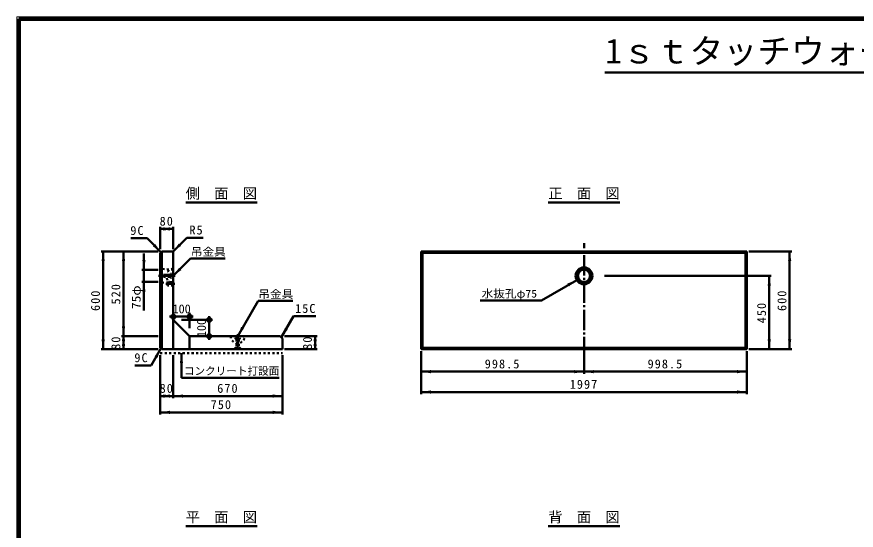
# Model space of a CAD drawing. Units: millimetres, scale not verified, with parts at other scales. Extents: x 100 to 4105, y 100 to 2870.
# Drawn here: x 100 to 2159, y 1611 to 2870 of the extents above; entities that cross this region are included whole.
import ezdxf
from ezdxf.enums import TextEntityAlignment as Align

# ---------------------------------------------------------------- set-up
doc = ezdxf.new("R2010")
doc.units = ezdxf.units.MM
doc.header["$LTSCALE"] = 5
doc.linetypes.add('USER1', pattern=[2.2, 1, -1.2])
doc.linetypes.add('USER2', pattern=[13.4, 10, -1.2, 1, -1.2])
doc.layers.add('V-nasSTD', color=7, linetype='Continuous', lineweight=50)
doc.styles.add('ＭＳ ゴシック', font='')
doc.styles.get('ＭＳ ゴシック').set_extended_font_data('MS Gothic')

msp = doc.modelspace()

# ---------------------------------------------------------------- hatches: boundary and pattern name
at = {"layer": 'V-nasSTD'}
for points in [[(475.842, 2349.779), (475.842, 2345.779), (451.842, 2349.779), (475.842, 2353.779)], [(459.842, 2349.779), (459.842, 2353.779), (483.842, 2349.779), (459.842, 2345.779)], [(436.672, 2309.949), (439.5, 2312.778), (453.642, 2292.979), (433.843, 2307.121)], [(500.227, 2311.164), (503.056, 2308.335), (483.257, 2294.193), (497.399, 2313.992)], [(311.842, 2270.779), (307.842, 2270.779), (311.842, 2294.779), (315.842, 2270.779)], [(361.842, 2270.779), (357.842, 2270.779), (361.842, 2294.779), (365.842, 2270.779)], [(1995.642, 2270.779), (1991.642, 2270.779), (1995.642, 2294.779), (1999.642, 2270.779)], [(411.842, 2273.779), (415.842, 2273.779), (411.842, 2249.779), (407.842, 2273.779)], [(500.813, 2251.749), (503.641, 2248.921), (483.842, 2234.779), (497.985, 2254.578)], [(1452.618, 2212.479), (1450.618, 2215.943), (1473.402, 2224.479), (1454.618, 2209.015)], [(1945.642, 2210.779), (1941.642, 2210.779), (1945.642, 2234.779), (1949.642, 2210.779)], [(411.842, 2195.779), (407.842, 2195.779), (411.842, 2219.779), (415.842, 2195.779)], [(361.842, 2110.779), (365.842, 2110.779), (361.842, 2086.779), (357.842, 2110.779)], [(653.842, 2107.563), (657.307, 2105.563), (641.842, 2086.779), (650.378, 2109.563)], [(760.842, 2104.563), (764.307, 2102.563), (748.842, 2083.779), (757.378, 2106.563)], [(361.842, 2062.779), (357.842, 2062.779), (361.842, 2086.779), (365.842, 2062.779)], [(831.842, 2062.779), (827.842, 2062.779), (831.842, 2086.779), (835.842, 2062.779)], [(311.842, 2078.779), (315.842, 2078.779), (311.842, 2054.779), (307.842, 2078.779)], [(361.842, 2078.779), (365.842, 2078.779), (361.842, 2054.779), (357.842, 2078.779)], [(831.842, 2078.779), (835.842, 2078.779), (831.842, 2054.779), (827.842, 2078.779)], [(1945.642, 2078.779), (1949.642, 2078.779), (1945.642, 2054.779), (1941.642, 2078.779)], [(1995.642, 2078.779), (1999.642, 2078.779), (1995.642, 2054.779), (1991.642, 2078.779)], [(441.642, 2035.794), (438.178, 2037.794), (453.642, 2056.579), (445.107, 2033.794)], [(503.842, 2020.979), (499.842, 2020.979), (503.842, 2044.979), (507.842, 2020.979)], [(1115.842, 1999.779), (1115.842, 1995.779), (1091.842, 1999.779), (1115.842, 2003.779)], [(1467.242, 1999.779), (1467.242, 2003.779), (1491.242, 1999.779), (1467.242, 1995.779)], [(1515.242, 1999.779), (1515.242, 1995.779), (1491.242, 1999.779), (1515.242, 2003.779)], [(1866.642, 1999.779), (1866.642, 2003.779), (1890.642, 1999.779), (1866.642, 1995.779)], [(475.842, 1939.979), (475.842, 1935.979), (451.842, 1939.979), (475.842, 1943.979)], [(459.842, 1939.979), (459.842, 1943.979), (483.842, 1939.979), (459.842, 1935.979)], [(507.842, 1939.979), (507.842, 1935.979), (483.842, 1939.979), (507.842, 1943.979)], [(727.842, 1939.979), (727.842, 1943.979), (751.842, 1939.979), (727.842, 1935.979)], [(1115.842, 1949.779), (1115.842, 1945.779), (1091.842, 1949.779), (1115.842, 1953.779)], [(1866.642, 1949.779), (1866.642, 1953.779), (1890.642, 1949.779), (1866.642, 1945.779)], [(475.842, 1899.979), (475.842, 1895.979), (451.842, 1899.979), (475.842, 1903.979)], [(727.842, 1899.979), (727.842, 1903.979), (751.842, 1899.979), (727.842, 1895.979)]]:
    msp.add_hatch(color=256, dxfattribs=at).paths.add_polyline_path(points)

# ---------------------------------------------------------------- linework, layer by layer
at = {"layer": 'V-nasSTD', "lineweight": 100}
for p, q in [((105, 2865), (105, 105)), ((4100, 2865), (105, 2865))]:
    msp.add_line(p, q, dxfattribs=at)
at = {"layer": 'V-nasSTD'}
for p, q in [((1542.628, 2733.465), (2662.372, 2733.465)), ((514.342, 2414.779), (689.342, 2414.779)), ((1403.742, 2414.779), (1578.742, 2414.779)), ((451.842, 2354.779), (451.842, 2299.779)), ((483.842, 2349.779), (451.842, 2349.779)), ((483.842, 2354.779), (483.842, 2299.779)), ((419.701, 2326.92), (379.701, 2326.92)), ((453.642, 2292.979), (419.701, 2326.92)), ((483.257, 2294.193), (517.198, 2328.134)), ((517.198, 2328.134), (557.198, 2328.134)), ((446.842, 2294.779), (306.842, 2294.779)), ((311.842, 2294.779), (311.842, 2054.779)), ((361.842, 2294.779), (361.842, 2086.779)), ((411.842, 2289.779), (411.842, 2249.779)), ((455.442, 2294.779), (451.842, 2291.179)), ((451.842, 2291.179), (451.842, 2058.379)), ((481.842, 2294.779), (455.442, 2294.779)), ((455.442, 2294.779), (455.442, 2054.779)), ((483.842, 2292.779), (483.842, 2054.779)), ((1091.842, 2294.779), (1091.842, 2054.779)), ((1890.642, 2294.779), (1091.842, 2294.779)), ((1091.842, 2294.779), (1095.442, 2291.179)), ((1095.442, 2291.179), (1095.442, 2058.379)), ((1887.042, 2291.179), (1095.442, 2291.179)), ((1887.042, 2291.179), (1890.642, 2294.779)), ((1887.042, 2058.379), (1887.042, 2291.179)), ((1890.642, 2054.779), (1890.642, 2294.779)), ((2000.642, 2294.779), (1895.642, 2294.779)), ((1995.642, 2294.779), (1995.642, 2054.779)), ((483.842, 2234.779), (526.269, 2277.205)), ((526.269, 2277.205), (611.269, 2277.205)), ((406.842, 2249.779), (446.842, 2249.779)), ((411.842, 2249.779), (411.842, 2219.779)), ((1386.8, 2174.479), (1473.402, 2224.479)), ((1950.642, 2234.779), (1541.642, 2234.779)), ((1945.642, 2234.779), (1945.642, 2054.779)), ((406.842, 2219.779), (446.842, 2219.779)), ((411.842, 2219.779), (411.842, 2149.779)), ((641.842, 2086.779), (691.842, 2173.381)), ((691.842, 2173.381), (776.842, 2173.381)), ((1236.8, 2174.479), (1386.8, 2174.479)), ((523.842, 2143.779), (523.842, 2106.779)), ((474.842, 2134.779), (532.842, 2134.779)), ((483.842, 2126.779), (523.842, 2086.779)), ((503.842, 2126.779), (579.842, 2126.779)), ((571.842, 2135.779), (571.842, 2077.779)), ((748.842, 2083.779), (778.842, 2135.74)), ((778.842, 2135.74), (833.842, 2135.74)), ((446.842, 2086.779), (356.842, 2086.779)), ((361.842, 2086.779), (361.842, 2054.779)), ((523.842, 2086.779), (745.842, 2086.779)), ((523.842, 2054.779), (523.842, 2086.779)), ((745.842, 2086.779), (751.842, 2080.779)), ((751.842, 2054.779), (751.842, 2080.779)), ((836.842, 2086.779), (756.842, 2086.779)), ((831.842, 2086.779), (831.842, 2054.779)), ((446.842, 2054.779), (306.842, 2054.779)), ((453.642, 2056.579), (429.642, 2015.01)), ((451.842, 2058.379), (455.442, 2054.779)), ((451.842, 1894.979), (451.842, 2039.979)), ((455.442, 2054.779), (751.842, 2054.779)), ((483.842, 1934.979), (483.842, 2039.979)), ((503.842, 1984.979), (503.842, 2044.979)), ((751.842, 1894.979), (751.842, 2039.979)), ((836.842, 2054.779), (756.842, 2054.779)), ((1095.442, 2058.379), (1091.842, 2054.779)), ((1091.842, 2054.779), (1890.642, 2054.779)), ((1091.842, 2049.779), (1091.842, 1944.779)), ((1095.442, 2058.379), (1887.042, 2058.379)), ((1491.242, 2049.779), (1491.242, 1994.779)), ((1887.042, 2058.379), (1890.642, 2054.779)), ((1890.642, 2049.779), (1890.642, 1944.779)), ((2000.642, 2054.779), (1895.642, 2054.779)), ((429.642, 2015.01), (389.642, 2015.01)), ((1091.842, 1999.779), (1491.242, 1999.779)), ((1491.242, 1999.779), (1890.642, 1999.779)), ((503.842, 1984.979), (743.842, 1984.979)), ((483.842, 1939.979), (451.842, 1939.979)), ((751.842, 1939.979), (483.842, 1939.979)), ((1091.842, 1949.779), (1890.642, 1949.779)), ((751.842, 1899.979), (451.842, 1899.979)), ((514.342, 1620.979), (689.342, 1620.979)), ((1403.742, 1620.979), (1578.742, 1620.979))]:
    msp.add_line(p, q, dxfattribs=at)
at = {"layer": 'V-nasSTD', "linetype": 'USER2'}
for p, q in [((1491.242, 2034.779), (1491.242, 2314.779)), ((487.842, 2234.779), (447.842, 2234.779)), ((488.842, 2234.779), (458.842, 2234.779)), ((465.842, 2214.779), (487.842, 2214.779)), ((641.842, 2091.779), (641.842, 2061.779))]:
    msp.add_line(p, q, dxfattribs=at)
at = {"layer": 'V-nasSTD', "linetype": 'USER1'}
for p, q in [((455.842, 2251.779), (451.842, 2255.379)), ((483.842, 2249.779), (455.842, 2251.779)), ((455.842, 2217.779), (455.842, 2251.779)), ((483.842, 2219.779), (483.842, 2249.779)), ((452.642, 2241.779), (452.642, 2227.779)), ((453.842, 2241.779), (452.642, 2241.779)), ((453.842, 2227.779), (452.642, 2227.779)), ((453.842, 2241.779), (455.842, 2237.579)), ((453.842, 2241.779), (453.842, 2227.779)), ((455.842, 2231.979), (453.842, 2227.779)), ((475.842, 2237.579), (455.842, 2237.579)), ((455.842, 2237.579), (455.842, 2231.979)), ((475.842, 2231.979), (455.842, 2231.979)), ((477.042, 2239.779), (475.842, 2237.579)), ((475.842, 2237.579), (475.842, 2231.979)), ((475.842, 2231.979), (477.042, 2229.779)), ((479.842, 2239.779), (477.042, 2239.779)), ((477.042, 2239.779), (477.042, 2229.779)), ((479.842, 2229.779), (477.042, 2229.779)), ((479.842, 2239.779), (479.842, 2229.779)), ((455.842, 2217.779), (451.842, 2214.179)), ((455.842, 2217.779), (483.842, 2219.779)), ((469.842, 2210.779), (469.842, 2218.779)), ((469.842, 2218.779), (483.842, 2218.779)), ((483.842, 2210.779), (469.842, 2210.779)), ((636.842, 2082.779), (646.842, 2082.779)), ((636.842, 2082.779), (636.842, 2079.979)), ((636.842, 2079.979), (639.042, 2078.779)), ((636.842, 2079.979), (646.842, 2079.979)), ((644.642, 2078.779), (646.842, 2079.979)), ((646.842, 2082.779), (646.842, 2079.979)), ((639.042, 2078.779), (639.042, 2058.779)), ((639.042, 2078.779), (644.642, 2078.779)), ((644.642, 2078.779), (644.642, 2058.779)), ((451.842, 2044.979), (751.842, 2044.979)), ((634.842, 2056.779), (639.042, 2058.779)), ((634.842, 2056.779), (634.842, 2055.579)), ((634.842, 2056.779), (648.842, 2056.779)), ((634.842, 2055.579), (648.842, 2055.579)), ((639.042, 2058.779), (644.642, 2058.779)), ((644.642, 2058.779), (648.842, 2056.779)), ((648.842, 2056.779), (648.842, 2055.579))]:
    msp.add_line(p, q, dxfattribs=at)
at = {"layer": 'V-nasSTD', "lineweight": 13}
msp.add_lwpolyline([(100, 100), (100, 2870), (4105, 2870), (4105, 100)], close=True, dxfattribs=at)
at = {"layer": 'V-nasSTD'}
for centre, radius in [((1491.242, 2234.779), 20.6), ((1491.242, 2234.779), 17), ((1491.242, 2234.779), 15), ((483.842, 2134.779), 5), ((523.842, 2134.779), 5), ((571.842, 2126.779), 5), ((571.842, 2086.779), 5)]:
    msp.add_circle(centre, radius, dxfattribs=at)
msp.add_arc((481.842, 2292.779), 2, 0, 90, dxfattribs=at)
at = {"layer": 'V-nasSTD', "linetype": 'USER1'}
for centre, start, end in [((483.842, 2234.779), 90, 270), ((641.842, 2086.779), 180, 0)]:
    msp.add_arc(centre, 17.2, start, end, dxfattribs=at)

# ---------------------------------------------------------------- texts
at = {"layer": 'V-nasSTD', "style": 'ＭＳ ゴシック'}
for s, height, p in [('1ｓｔタッチウォール  Ｈ=600', 60.81, (2102.5, 2816.409)), ('側\u3000面\u3000図', 25.66, (601.842, 2449.779)), ('正\u3000面\u3000図', 25.66, (1491.242, 2449.779)), ('100', 21.99, (504.342, 2164.779)), ('コンクリート打設面', 19.06, (626.871, 2010.979)), ('平\u3000面\u3000図', 25.66, (601.842, 1655.979)), ('背\u3000面\u3000図', 25.66, (1491.242, 1655.979))]:
    msp.add_text(s, height=height, dxfattribs=at).set_placement(p, align=Align.TOP_CENTER)
at = {"layer": 'V-nasSTD', "style": 'ＭＳ ゴシック', "width": 1.1}
for s, p in [('吊金具', (569.769, 2303.205)), ('水抜孔φ75', (1308.05, 2200.479)), ('吊金具', (735.342, 2199.381))]:
    msp.add_text(s, height=19.06, dxfattribs=at).set_placement(p, align=Align.TOP_CENTER)
msp.add_text('75φ', height=21.99, rotation=90, dxfattribs=at).set_placement((381.842, 2182.279), align=Align.TOP_CENTER)
at = {"layer": 'V-nasSTD', "style": 'ＭＳ ゴシック'}
msp.add_text('100', height=21.99, rotation=90, dxfattribs=at).set_placement((541.842, 2106.779), align=Align.TOP_CENTER)
at = {"layer": 'V-nasSTD', "char_height": 21.99, "attachment_point": 2, "style": 'ＭＳ ゴシック'}
for s, insert in [('\\T1.17;80', (467.842, 2379.779)), ('\\T1.17;9C', (395.951, 2356.92)), ('\\T1.17;R5', (540.948, 2358.134)), ('\\T1.17;15C', (808.842, 2165.74)), ('\\T1.17;9C', (405.892, 2045.01)), ('\\T1.17;998.5', (1291.542, 2029.779)), ('\\T1.17;998.5', (1690.942, 2029.779)), ('\\T1.17;1997', (1491.242, 1979.779)), ('\\T1.17;80', (467.842, 1969.979)), ('\\T1.17;670', (617.842, 1969.979)), ('\\T1.17;750', (601.842, 1929.979))]:
    msp.add_mtext(s, dxfattribs=dict(at, insert=insert))
at = {"layer": 'V-nasSTD', "char_height": 21.99, "attachment_point": 2, "rotation": 90, "style": 'ＭＳ ゴシック'}
for s, insert in [('\\T1.17;520', (331.842, 2190.779)), ('\\T1.17;600', (281.842, 2174.779)), ('\\T1.17;600', (1965.642, 2174.779)), ('\\T1.17;450', (1915.642, 2144.779)), ('\\T1.17;80', (331.842, 2070.778)), ('\\T1.17;80', (801.842, 2070.778))]:
    msp.add_mtext(s, dxfattribs=dict(at, insert=insert))

doc.saveas('drawing.dxf')
